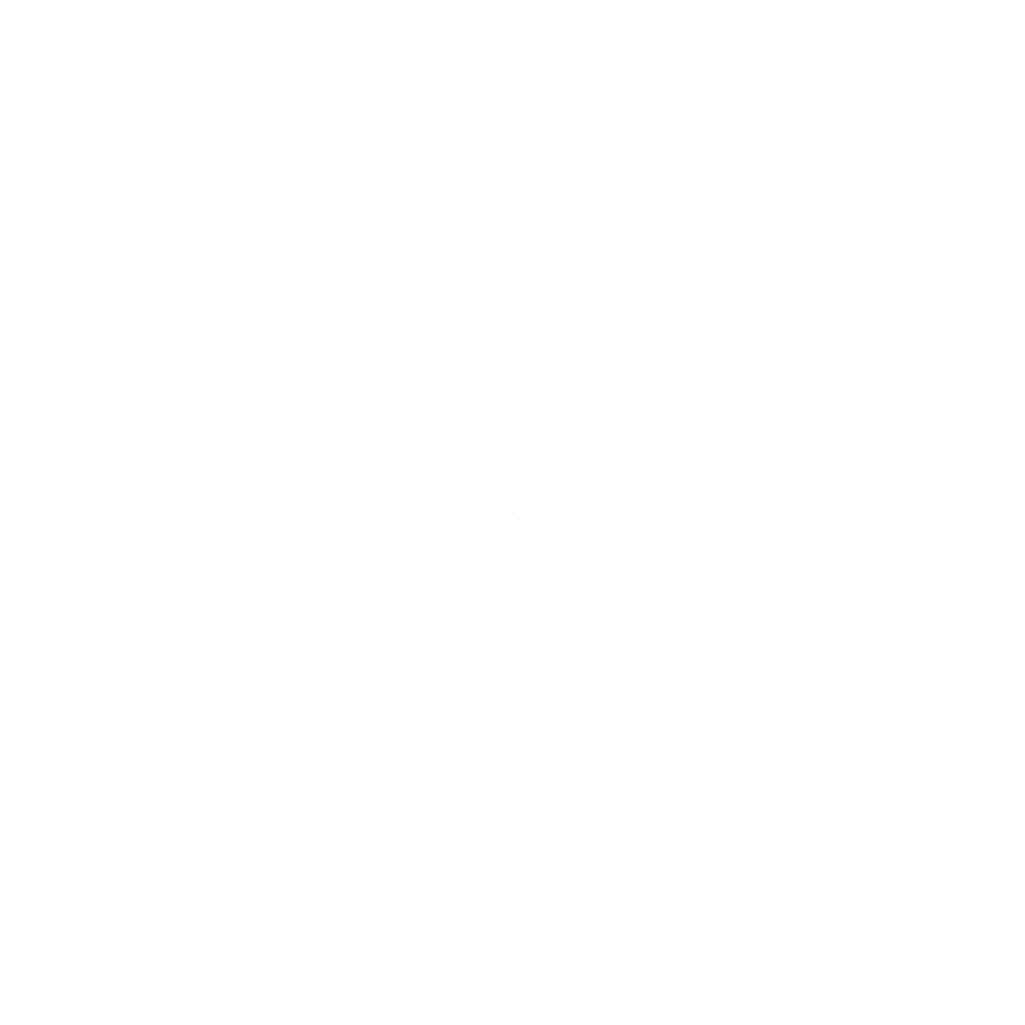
# Model space of a CAD drawing. Header units: centimetres. Extents: x -3.1 to 3.1, y -10.4 to 10.4.
# Drawn here: x -3.00429 to -3.00429, y 5.22756 to 5.22756 of the extents above; entities that cross this region are included whole.
import ezdxf

# ---------------------------------------------------------------- set-up
doc = ezdxf.new("R2010")
doc.units = ezdxf.units.CM
doc.header["$MEASUREMENT"] = 0
doc.layers.add('Camada 1', color=7, linetype='Continuous')

msp = doc.modelspace()

# ---------------------------------------------------------------- linework, layer by layer
at = {"layer": 'Camada 1'}
msp.add_open_spline([(-3.00429, 5.22756), (-3.00429, 5.22756), (-3.00429, 5.22756), (-3.00429, 5.22756), (-3.00429, 5.22756), (-3.00429, 5.22756), (-3.00429, 5.22756), (-3.00429, 5.22756)], degree=3, knots=[0, 0, 0, 0, 0.3333, 0.3333, 0.3333, 0.3333, 1, 1, 1, 1], dxfattribs=at)

doc.saveas('drawing.dxf')
